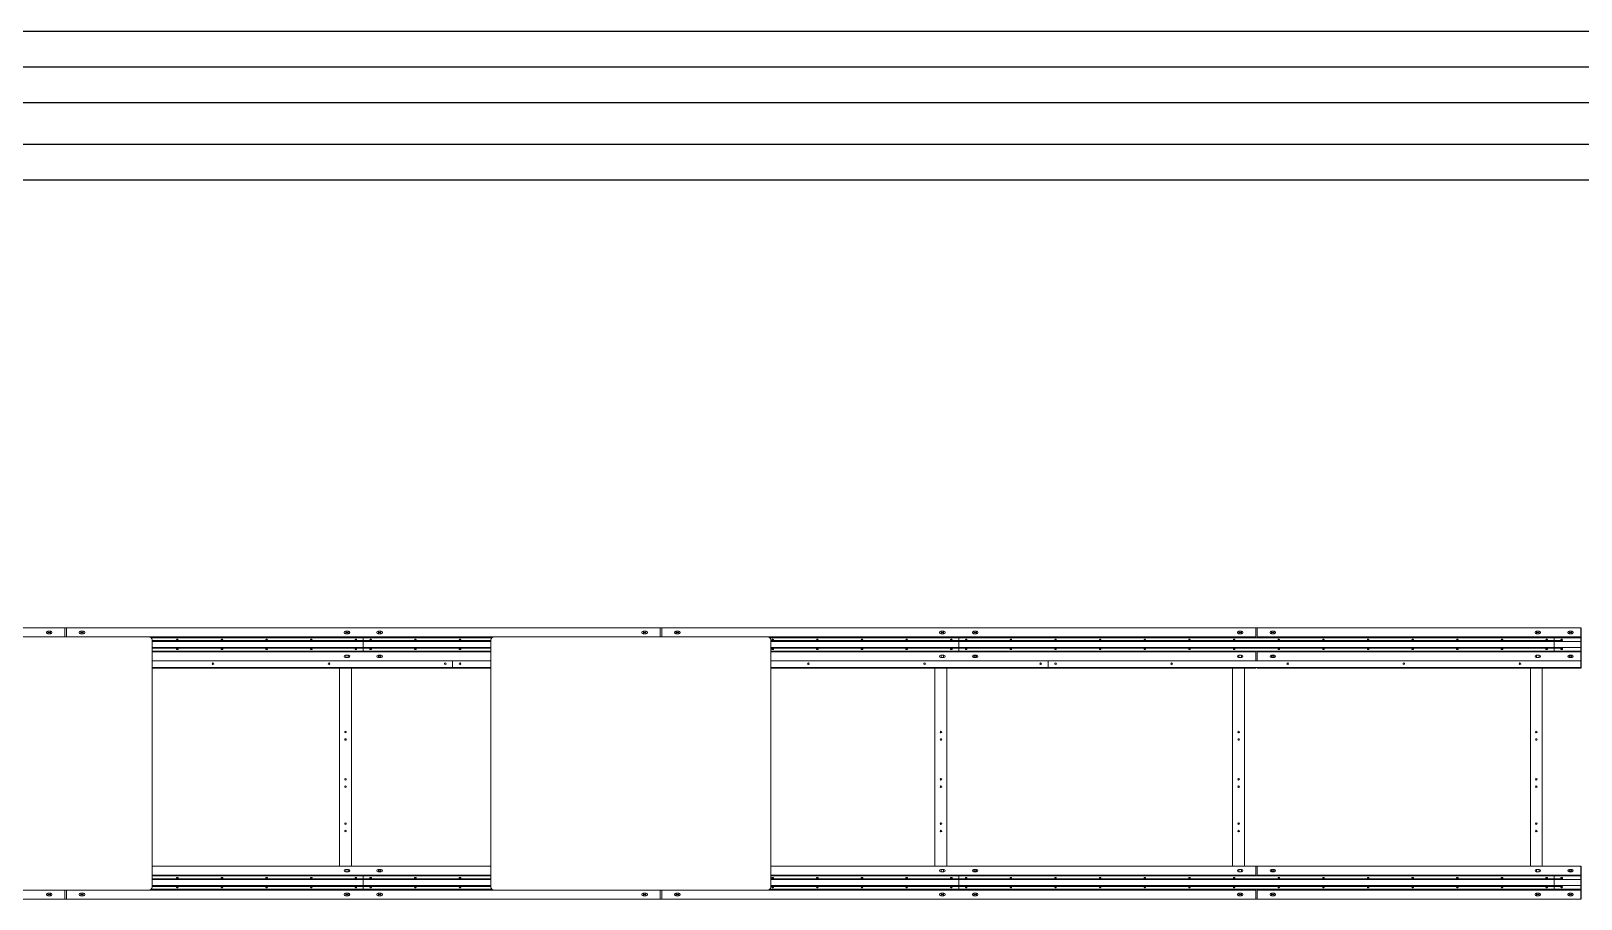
# Model space of a CAD drawing. Header units: inches. Extents: x -26985 to 86262, y -10753 to 149570.
# Drawn here: x 83 to 5289, y 136742 to 139657 of the extents above; entities that cross this region are included whole.
import ezdxf

# ---------------------------------------------------------------- set-up
doc = ezdxf.new("R2010")
doc.units = ezdxf.units.IN
doc.header["$MEASUREMENT"] = 0
doc.linetypes.add('CENTER2', pattern=[1.125, 0.75, -0.125, 0.125, -0.125])
doc.layers.add('DUCT-回风中心线', color=5, linetype='CENTER2')

msp = doc.modelspace()

# ---------------------------------------------------------------- linework, layer by layer
at = {"color": 0, "linetype": 'Continuous', "lineweight": -3}
for p, q in [((-9688.6, 139656.9), (73931.4, 139656.9)), ((-9568.6, 139416.9), (73931.4, 139416.9)), ((-9568.6, 139276.9), (73931.4, 139276.9))]:
    msp.add_line(p, q, dxfattribs=at)
at = {"color": 1, "linetype": 'Continuous', "lineweight": -3}
for p, q in [((-9568.6, 139536.9), (73931.4, 139536.9)), ((-9568.6, 139156.9), (73931.4, 139156.9))]:
    msp.add_line(p, q, dxfattribs=at)
at = {"color": 0, "linetype": 'Continuous', "lineweight": 0}
for p, q in [((-1798.1, 137652.3), (196.9, 137652.3)), ((479.8, 137622.3), (-440.2, 137622.3)), ((149.4, 137641.6), (139.4, 137641.6)), ((139.4, 137633.1), (149.4, 137633.1)), ((140.2, 137641.6), (140.2, 137633.1)), ((140.2, 137637.3), (148.7, 137637.3)), ((148.7, 137633.1), (148.7, 137641.6)), ((196.9, 137652.3), (201.9, 137652.3)), ((196.9, 137622.3), (196.9, 137652.3)), ((201.9, 137652.3), (2196.9, 137652.3)), ((201.9, 137652.3), (201.9, 137622.3)), ((259.4, 137641.6), (249.4, 137641.6)), ((249.4, 137633.1), (259.4, 137633.1)), ((250.2, 137641.6), (250.2, 137633.1)), ((250.2, 137637.3), (258.7, 137637.3)), ((258.7, 137633.1), (258.7, 137641.6)), ((479.8, 137622.3), (1637.8, 137622.3)), ((1199.4, 137619.8), (486.4, 137619.8)), ((489.8, 137612.3), (489.8, 136782.3)), ((572.9, 137610), (489.8, 137610)), ((1199.4, 137607.3), (489.8, 137607.3)), ((722.9, 137610), (576, 137610)), ((872.9, 137610), (726, 137610)), ((1022.9, 137610), (876, 137610)), ((1172.9, 137610), (1026, 137610)), ((1149.4, 137641.6), (1139.4, 137641.6)), ((1139.4, 137633.1), (1149.4, 137633.1)), ((1140.2, 137641.6), (1140.2, 137633.1)), ((1140.2, 137637.3), (1148.7, 137637.3)), ((1148.7, 137633.1), (1148.7, 137641.6)), ((1199.4, 137610), (1176, 137610)), ((1199.4, 137619.8), (1199.4, 137610)), ((1631.1, 137619.8), (1199.4, 137619.8)), ((1199.4, 137619.8), (1199.4, 137610)), ((1199.4, 137607.3), (1199.4, 137610)), ((1222.9, 137610), (1199.4, 137610)), ((1199.4, 137610), (1199.4, 137607.3)), ((1199.4, 137607.3), (1199.4, 137587.3)), ((1199.4, 137587.3), (1199.4, 137607.3)), ((1627.8, 137607.3), (1199.4, 137607.3)), ((1372.9, 137610), (1226, 137610)), ((1259.4, 137641.6), (1249.4, 137641.6)), ((1249.4, 137633.1), (1259.4, 137633.1)), ((1250.2, 137641.6), (1250.2, 137633.1)), ((1250.2, 137637.3), (1258.7, 137637.3)), ((1258.7, 137633.1), (1258.7, 137641.6)), ((1522.9, 137610), (1376, 137610)), ((1627.8, 137610), (1526, 137610)), ((1627.8, 137612.3), (1627.8, 136782.3)), ((1637.8, 137622.3), (2557.8, 137622.3)), ((2149.4, 137641.6), (2139.4, 137641.6)), ((2139.4, 137633.1), (2149.4, 137633.1)), ((2140.2, 137641.6), (2140.2, 137633.1)), ((2140.2, 137637.3), (2148.7, 137637.3)), ((2148.7, 137633.1), (2148.7, 137641.6)), ((2196.9, 137652.3), (2201.9, 137652.3)), ((2196.9, 137622.3), (2196.9, 137652.3)), ((2201.9, 137652.3), (4196.9, 137652.3)), ((2201.9, 137652.3), (2201.9, 137622.3)), ((2259.4, 137641.6), (2249.4, 137641.6)), ((2249.4, 137633.1), (2259.4, 137633.1)), ((2250.2, 137641.6), (2250.2, 137633.1)), ((2250.2, 137637.3), (2258.7, 137637.3)), ((2258.7, 137633.1), (2258.7, 137641.6)), ((2557.8, 137622.3), (4196.9, 137622.3)), ((3199.4, 137619.8), (2564.4, 137619.8)), ((2567.8, 136782.3), (2567.8, 137612.3)), ((2572.9, 137610), (2567.8, 137610)), ((3199.4, 137607.3), (2567.8, 137607.3)), ((2722.9, 137610), (2576, 137610)), ((2872.9, 137610), (2726, 137610)), ((3022.9, 137610), (2876, 137610)), ((3172.9, 137610), (3026, 137610)), ((3149.4, 137641.6), (3139.4, 137641.6)), ((3139.4, 137633.1), (3149.4, 137633.1)), ((3140.2, 137641.6), (3140.2, 137633.1)), ((3140.2, 137637.3), (3148.7, 137637.3)), ((3148.7, 137633.1), (3148.7, 137641.6)), ((3199.4, 137610), (3176, 137610)), ((5199.4, 137619.8), (3199.4, 137619.8)), ((3199.4, 137619.8), (3199.4, 137610)), ((3199.4, 137619.8), (3199.4, 137610)), ((3222.9, 137610), (3199.4, 137610)), ((3199.4, 137610), (3199.4, 137607.3)), ((3199.4, 137607.3), (3199.4, 137610)), ((3199.4, 137587.3), (3199.4, 137607.3)), ((5199.4, 137607.3), (3199.4, 137607.3)), ((3199.4, 137607.3), (3199.4, 137587.3)), ((3372.9, 137610), (3226, 137610)), ((3259.4, 137641.6), (3249.4, 137641.6)), ((3249.4, 137633.1), (3259.4, 137633.1)), ((3250.2, 137641.6), (3250.2, 137633.1)), ((3250.2, 137637.3), (3258.7, 137637.3)), ((3258.7, 137633.1), (3258.7, 137641.6)), ((3522.9, 137610), (3376, 137610)), ((3672.9, 137610), (3526, 137610)), ((3822.9, 137610), (3676, 137610)), ((3972.9, 137610), (3826, 137610)), ((4122.9, 137610), (3976, 137610)), ((4272.9, 137610), (4126, 137610)), ((4149.4, 137641.6), (4139.4, 137641.6)), ((4139.4, 137633.1), (4149.4, 137633.1)), ((4140.2, 137641.6), (4140.2, 137633.1)), ((4140.2, 137637.3), (4148.7, 137637.3)), ((4148.7, 137633.1), (4148.7, 137641.6)), ((4196.9, 137652.3), (4201.9, 137652.3)), ((4196.9, 137622.3), (4196.9, 137652.3)), ((4196.9, 137619.8), (4196.9, 137622.3)), ((4201.9, 137652.3), (5289.4, 137652.3)), ((4201.9, 137652.3), (4201.9, 137622.3)), ((4201.9, 137622.3), (5289.4, 137622.3)), ((4201.9, 137619.8), (4201.9, 137622.3)), ((4259.4, 137641.6), (4249.4, 137641.6)), ((4249.4, 137633.1), (4259.4, 137633.1)), ((4250.2, 137641.6), (4250.2, 137633.1)), ((4250.2, 137637.3), (4258.7, 137637.3)), ((4258.7, 137633.1), (4258.7, 137641.6)), ((4422.9, 137610), (4276, 137610)), ((4572.9, 137610), (4426, 137610)), ((4722.9, 137610), (4576, 137610)), ((4872.9, 137610), (4726, 137610)), ((5022.9, 137610), (4876, 137610)), ((5172.9, 137610), (5026, 137610)), ((5149.4, 137641.6), (5139.4, 137641.6)), ((5139.4, 137633.1), (5149.4, 137633.1)), ((5140.2, 137641.6), (5140.2, 137633.1)), ((5140.2, 137637.3), (5148.7, 137637.3)), ((5148.7, 137633.1), (5148.7, 137641.6)), ((5199.4, 137610), (5176, 137610)), ((5199.4, 137619.8), (5199.4, 137610)), ((5289.4, 137619.8), (5199.4, 137619.8)), ((5199.4, 137619.8), (5199.4, 137610)), ((5199.4, 137607.3), (5199.4, 137610)), ((5222.9, 137610), (5199.4, 137610)), ((5199.4, 137610), (5199.4, 137607.3)), ((5199.4, 137607.3), (5199.4, 137587.3)), ((5199.4, 137587.3), (5199.4, 137607.3)), ((5289.4, 137607.3), (5199.4, 137607.3)), ((5259.4, 137641.6), (5249.4, 137641.6)), ((5249.4, 137633.1), (5259.4, 137633.1)), ((5250.2, 137641.6), (5250.2, 137633.1)), ((5250.2, 137637.3), (5258.7, 137637.3)), ((5258.7, 137633.1), (5258.7, 137641.6)), ((1199.4, 137587.3), (489.8, 137587.3)), ((572.9, 137584.6), (489.8, 137584.6)), ((1199.4, 137574.8), (489.8, 137574.8)), ((489.8, 137572.3), (1627.8, 137572.3)), ((722.9, 137584.6), (576, 137584.6)), ((872.9, 137584.6), (726, 137584.6)), ((1022.9, 137584.6), (876, 137584.6)), ((1172.9, 137584.6), (1026, 137584.6)), ((1149.4, 137561.6), (1139.4, 137561.6)), ((1139.4, 137553.1), (1149.4, 137553.1)), ((1140.2, 137561.6), (1140.2, 137553.1)), ((1148.7, 137553.1), (1148.7, 137561.6)), ((1199.4, 137584.6), (1176, 137584.6)), ((1199.4, 137587.3), (1199.4, 137584.6)), ((1199.4, 137587.3), (1199.4, 137584.6)), ((1627.8, 137587.3), (1199.4, 137587.3)), ((1199.4, 137584.6), (1199.4, 137574.8)), ((1222.9, 137584.6), (1199.4, 137584.6)), ((1199.4, 137584.6), (1199.4, 137574.8)), ((1627.8, 137574.8), (1199.4, 137574.8)), ((1372.9, 137584.6), (1226, 137584.6)), ((1259.4, 137561.6), (1249.4, 137561.6)), ((1249.4, 137553.1), (1259.4, 137553.1)), ((1250.2, 137561.6), (1250.2, 137553.1)), ((1258.7, 137557.3), (1250.2, 137557.3)), ((1258.7, 137553.1), (1258.7, 137561.6)), ((1522.9, 137584.6), (1376, 137584.6)), ((1627.8, 137584.6), (1526, 137584.6)), ((3199.4, 137587.3), (2567.8, 137587.3)), ((2572.9, 137584.6), (2567.8, 137584.6)), ((3199.4, 137574.8), (2567.8, 137574.8)), ((2567.8, 137572.3), (4196.9, 137572.3)), ((2722.9, 137584.6), (2576, 137584.6)), ((2872.9, 137584.6), (2726, 137584.6)), ((3022.9, 137584.6), (2876, 137584.6)), ((3172.9, 137584.6), (3026, 137584.6)), ((3149.4, 137561.6), (3139.4, 137561.6)), ((3139.4, 137553.1), (3149.4, 137553.1)), ((3140.2, 137561.6), (3140.2, 137553.1)), ((3148.7, 137553.1), (3148.7, 137561.6)), ((3199.4, 137584.6), (3176, 137584.6)), ((3199.4, 137587.3), (3199.4, 137584.6)), ((5199.4, 137587.3), (3199.4, 137587.3)), ((3199.4, 137587.3), (3199.4, 137584.6)), ((3222.9, 137584.6), (3199.4, 137584.6)), ((3199.4, 137584.6), (3199.4, 137574.8)), ((3199.4, 137584.6), (3199.4, 137574.8)), ((5199.4, 137574.8), (3199.4, 137574.8)), ((3372.9, 137584.6), (3226, 137584.6)), ((3259.4, 137561.6), (3249.4, 137561.6)), ((3249.4, 137553.1), (3259.4, 137553.1)), ((3250.2, 137561.6), (3250.2, 137553.1)), ((3258.7, 137557.3), (3250.2, 137557.3)), ((3258.7, 137553.1), (3258.7, 137561.6)), ((3522.9, 137584.6), (3376, 137584.6)), ((3672.9, 137584.6), (3526, 137584.6)), ((3822.9, 137584.6), (3676, 137584.6)), ((3972.9, 137584.6), (3826, 137584.6)), ((4122.9, 137584.6), (3976, 137584.6)), ((4272.9, 137584.6), (4126, 137584.6)), ((4149.4, 137561.6), (4139.4, 137561.6)), ((4139.4, 137553.1), (4149.4, 137553.1)), ((4140.2, 137561.6), (4140.2, 137553.1)), ((4148.7, 137553.1), (4148.7, 137561.6)), ((4196.9, 137572.3), (4196.9, 137574.8)), ((4196.9, 137542.3), (4196.9, 137572.3)), ((4201.9, 137572.3), (4201.9, 137574.8)), ((4201.9, 137572.3), (4201.9, 137542.3)), ((4201.9, 137572.3), (5289.4, 137572.3)), ((4259.4, 137561.6), (4249.4, 137561.6)), ((4249.4, 137553.1), (4259.4, 137553.1)), ((4250.2, 137561.6), (4250.2, 137553.1)), ((4258.7, 137557.3), (4250.2, 137557.3)), ((4258.7, 137553.1), (4258.7, 137561.6)), ((4422.9, 137584.6), (4276, 137584.6)), ((4572.9, 137584.6), (4426, 137584.6)), ((4722.9, 137584.6), (4576, 137584.6)), ((4872.9, 137584.6), (4726, 137584.6)), ((5022.9, 137584.6), (4876, 137584.6)), ((5172.9, 137584.6), (5026, 137584.6)), ((5149.4, 137561.6), (5139.4, 137561.6)), ((5139.4, 137553.1), (5149.4, 137553.1)), ((5140.2, 137561.6), (5140.2, 137553.1)), ((5148.7, 137553.1), (5148.7, 137561.6)), ((5199.4, 137584.6), (5176, 137584.6)), ((5199.4, 137587.3), (5199.4, 137584.6)), ((5199.4, 137587.3), (5199.4, 137584.6)), ((5289.4, 137587.3), (5199.4, 137587.3)), ((5199.4, 137584.6), (5199.4, 137574.8)), ((5222.9, 137584.6), (5199.4, 137584.6)), ((5199.4, 137584.6), (5199.4, 137574.8)), ((5289.4, 137574.8), (5199.4, 137574.8)), ((5259.4, 137561.6), (5249.4, 137561.6)), ((5249.4, 137553.1), (5259.4, 137553.1)), ((5250.2, 137561.6), (5250.2, 137553.1)), ((5258.7, 137557.3), (5250.2, 137557.3)), ((5258.7, 137553.1), (5258.7, 137561.6)), ((489.8, 137542.3), (1499.4, 137542.3)), ((1499.4, 137519.8), (489.8, 137519.8)), ((489.8, 137517.3), (1627.8, 137517.3)), ((1119.4, 137517.3), (1119.4, 136852.3)), ((1159.4, 137517.3), (1159.4, 136852.3)), ((1499.4, 137542.3), (1627.8, 137542.3)), ((1499.4, 137542.3), (1499.4, 137519.8)), ((1499.4, 137542.3), (1499.4, 137519.8)), ((1627.8, 137519.8), (1499.4, 137519.8)), ((2567.8, 137542.3), (3499.4, 137542.3)), ((3499.4, 137519.8), (2567.8, 137519.8)), ((2567.8, 137517.3), (4196.9, 137517.3)), ((3119.4, 137517.3), (3119.4, 136852.3)), ((3159.4, 137517.3), (3159.4, 136852.3)), ((3499.4, 137542.3), (5289.4, 137542.3)), ((3499.4, 137542.3), (3499.4, 137519.8)), ((3499.4, 137542.3), (3499.4, 137519.8)), ((5289.4, 137519.8), (3499.4, 137519.8)), ((4119.4, 137517.3), (4119.4, 136852.3)), ((4159.4, 137517.3), (4159.4, 136852.3)), ((4196.9, 137517.3), (4196.9, 137519.8)), ((4201.9, 137519.8), (4201.9, 137517.3)), ((4201.9, 137517.3), (5289.4, 137517.3)), ((5119.4, 137517.3), (5119.4, 136852.3)), ((5159.4, 137517.3), (5159.4, 136852.3)), ((1627.8, 136852.3), (489.8, 136852.3)), ((1627.8, 136852.3), (489.8, 136852.3)), ((1627.8, 136822.3), (489.8, 136822.3)), ((1627.8, 136822.3), (489.8, 136822.3)), ((1139.4, 136841.6), (1149.4, 136841.6)), ((1139.4, 136841.6), (1149.4, 136841.6)), ((1149.4, 136833.1), (1139.4, 136833.1)), ((1149.4, 136833.1), (1139.4, 136833.1)), ((1140.2, 136833.1), (1140.2, 136841.6)), ((1148.7, 136841.6), (1148.7, 136833.1)), ((1249.4, 136841.6), (1259.4, 136841.6)), ((1249.4, 136841.6), (1259.4, 136841.6)), ((1259.4, 136833.1), (1249.4, 136833.1)), ((1259.4, 136833.1), (1249.4, 136833.1)), ((1250.2, 136833.1), (1250.2, 136841.6)), ((1258.7, 136837.3), (1250.2, 136837.3)), ((1258.7, 136841.6), (1258.7, 136833.1)), ((4196.9, 136852.3), (2567.8, 136852.3)), ((4196.9, 136852.3), (2567.8, 136852.3)), ((4196.9, 136822.3), (2567.8, 136822.3)), ((4196.9, 136822.3), (2567.8, 136822.3)), ((3139.4, 136841.6), (3149.4, 136841.6)), ((3139.4, 136841.6), (3149.4, 136841.6)), ((3149.4, 136833.1), (3139.4, 136833.1)), ((3149.4, 136833.1), (3139.4, 136833.1)), ((3140.2, 136833.1), (3140.2, 136841.6)), ((3148.7, 136841.6), (3148.7, 136833.1)), ((3249.4, 136841.6), (3259.4, 136841.6)), ((3249.4, 136841.6), (3259.4, 136841.6)), ((3259.4, 136833.1), (3249.4, 136833.1)), ((3259.4, 136833.1), (3249.4, 136833.1)), ((3250.2, 136833.1), (3250.2, 136841.6)), ((3258.7, 136837.3), (3250.2, 136837.3)), ((3258.7, 136841.6), (3258.7, 136833.1)), ((4139.4, 136841.6), (4149.4, 136841.6)), ((4139.4, 136841.6), (4149.4, 136841.6)), ((4149.4, 136833.1), (4139.4, 136833.1)), ((4149.4, 136833.1), (4139.4, 136833.1)), ((4140.2, 136833.1), (4140.2, 136841.6)), ((4148.7, 136841.6), (4148.7, 136833.1)), ((4196.9, 136852.3), (4196.9, 136822.3)), ((4196.9, 136852.3), (4196.9, 136822.3)), ((4201.9, 136852.3), (4196.9, 136852.3)), ((4196.9, 136819.8), (4196.9, 136822.3)), ((4196.9, 136819.8), (4196.9, 136822.3)), ((4201.9, 136822.3), (4201.9, 136852.3)), ((5289.4, 136852.3), (4201.9, 136852.3)), ((4201.9, 136822.3), (4201.9, 136852.3)), ((5289.4, 136852.3), (4201.9, 136852.3)), ((4201.9, 136819.8), (4201.9, 136822.3)), ((5289.4, 136822.3), (4201.9, 136822.3)), ((4201.9, 136819.8), (4201.9, 136822.3)), ((5289.4, 136822.3), (4201.9, 136822.3)), ((4249.4, 136841.6), (4259.4, 136841.6)), ((4249.4, 136841.6), (4259.4, 136841.6)), ((4259.4, 136833.1), (4249.4, 136833.1)), ((4259.4, 136833.1), (4249.4, 136833.1)), ((4250.2, 136833.1), (4250.2, 136841.6)), ((4258.7, 136837.3), (4250.2, 136837.3)), ((4258.7, 136841.6), (4258.7, 136833.1)), ((5139.4, 136841.6), (5149.4, 136841.6)), ((5139.4, 136841.6), (5149.4, 136841.6)), ((5149.4, 136833.1), (5139.4, 136833.1)), ((5149.4, 136833.1), (5139.4, 136833.1)), ((5140.2, 136833.1), (5140.2, 136841.6)), ((5148.7, 136841.6), (5148.7, 136833.1)), ((5249.4, 136841.6), (5259.4, 136841.6)), ((5249.4, 136841.6), (5259.4, 136841.6)), ((5259.4, 136833.1), (5249.4, 136833.1)), ((5259.4, 136833.1), (5249.4, 136833.1)), ((5250.2, 136833.1), (5250.2, 136841.6)), ((5258.7, 136837.3), (5250.2, 136837.3)), ((5258.7, 136841.6), (5258.7, 136833.1)), ((479.8, 136772.3), (-440.2, 136772.3)), ((196.9, 136772.3), (196.9, 136742.3)), ((196.9, 136772.3), (196.9, 136742.3)), ((201.9, 136742.3), (201.9, 136772.3)), ((201.9, 136742.3), (201.9, 136772.3)), ((1637.7, 136772.3), (479.9, 136772.3)), ((1637.7, 136772.3), (479.9, 136772.3)), ((1199.4, 136774.8), (486.4, 136774.8)), ((1199.4, 136819.8), (489.8, 136819.8)), ((572.9, 136810), (489.8, 136810)), ((1199.4, 136807.3), (489.8, 136807.3)), ((1199.4, 136787.3), (489.8, 136787.3)), ((572.9, 136784.6), (489.8, 136784.6)), ((722.9, 136810), (576, 136810)), ((722.9, 136784.6), (576, 136784.6)), ((872.9, 136810), (726, 136810)), ((872.9, 136784.6), (726, 136784.6)), ((1022.9, 136810), (876, 136810)), ((1022.9, 136784.6), (876, 136784.6)), ((1172.9, 136810), (1026, 136810)), ((1172.9, 136784.6), (1026, 136784.6)), ((1199.4, 136810), (1176, 136810)), ((1199.4, 136784.6), (1176, 136784.6)), ((1199.4, 136819.8), (1199.4, 136810)), ((1627.8, 136819.8), (1199.4, 136819.8)), ((1199.4, 136819.8), (1199.4, 136810)), ((1199.4, 136807.3), (1199.4, 136810)), ((1222.9, 136810), (1199.4, 136810)), ((1199.4, 136810), (1199.4, 136807.3)), ((1199.4, 136807.3), (1199.4, 136787.3)), ((1199.4, 136787.3), (1199.4, 136807.3)), ((1627.8, 136807.3), (1199.4, 136807.3)), ((1199.4, 136787.3), (1199.4, 136784.6)), ((1199.4, 136787.3), (1199.4, 136784.6)), ((1627.8, 136787.3), (1199.4, 136787.3)), ((1199.4, 136784.6), (1199.4, 136774.8)), ((1222.9, 136784.6), (1199.4, 136784.6)), ((1199.4, 136784.6), (1199.4, 136774.8)), ((1631.1, 136774.8), (1199.4, 136774.8)), ((1372.9, 136810), (1226, 136810)), ((1372.9, 136784.6), (1226, 136784.6)), ((1522.9, 136810), (1376, 136810)), ((1522.9, 136784.6), (1376, 136784.6)), ((1627.8, 136810), (1526, 136810)), ((1627.8, 136784.6), (1526, 136784.6)), ((1637.8, 136772.3), (2557.8, 136772.3)), ((2196.9, 136772.3), (2196.9, 136742.3)), ((2196.9, 136772.3), (2196.9, 136742.3)), ((2201.9, 136742.3), (2201.9, 136772.3)), ((2201.9, 136742.3), (2201.9, 136772.3)), ((4196.9, 136772.3), (2557.8, 136772.3)), ((4196.9, 136772.3), (2557.8, 136772.3)), ((3199.4, 136774.8), (2564.4, 136774.8)), ((3199.4, 136819.8), (2567.8, 136819.8)), ((2572.9, 136810), (2567.8, 136810)), ((3199.4, 136807.3), (2567.8, 136807.3)), ((3199.4, 136787.3), (2567.8, 136787.3)), ((2572.9, 136784.6), (2567.8, 136784.6)), ((2722.9, 136810), (2576, 136810)), ((2722.9, 136784.6), (2576, 136784.6)), ((2872.9, 136810), (2726, 136810)), ((2872.9, 136784.6), (2726, 136784.6)), ((3022.9, 136810), (2876, 136810)), ((3022.9, 136784.6), (2876, 136784.6)), ((3172.9, 136810), (3026, 136810)), ((3172.9, 136784.6), (3026, 136784.6)), ((3199.4, 136810), (3176, 136810)), ((3199.4, 136784.6), (3176, 136784.6)), ((5199.4, 136819.8), (3199.4, 136819.8)), ((3199.4, 136819.8), (3199.4, 136810)), ((3199.4, 136819.8), (3199.4, 136810)), ((3222.9, 136810), (3199.4, 136810)), ((3199.4, 136810), (3199.4, 136807.3)), ((3199.4, 136807.3), (3199.4, 136810)), ((3199.4, 136787.3), (3199.4, 136807.3)), ((5199.4, 136807.3), (3199.4, 136807.3)), ((3199.4, 136807.3), (3199.4, 136787.3)), ((3199.4, 136787.3), (3199.4, 136784.6)), ((5199.4, 136787.3), (3199.4, 136787.3)), ((3199.4, 136787.3), (3199.4, 136784.6)), ((3222.9, 136784.6), (3199.4, 136784.6)), ((3199.4, 136784.6), (3199.4, 136774.8)), ((3199.4, 136784.6), (3199.4, 136774.8)), ((5199.4, 136774.8), (3199.4, 136774.8)), ((3372.9, 136810), (3226, 136810)), ((3372.9, 136784.6), (3226, 136784.6)), ((3522.9, 136810), (3376, 136810)), ((3522.9, 136784.6), (3376, 136784.6)), ((3672.9, 136810), (3526, 136810)), ((3672.9, 136784.6), (3526, 136784.6)), ((3822.9, 136810), (3676, 136810)), ((3822.9, 136784.6), (3676, 136784.6)), ((3972.9, 136810), (3826, 136810)), ((3972.9, 136784.6), (3826, 136784.6)), ((4122.9, 136810), (3976, 136810)), ((4122.9, 136784.6), (3976, 136784.6)), ((4272.9, 136810), (4126, 136810)), ((4272.9, 136784.6), (4126, 136784.6)), ((4196.9, 136772.3), (4196.9, 136774.8)), ((4196.9, 136772.3), (4196.9, 136774.8)), ((4196.9, 136772.3), (4196.9, 136742.3)), ((4196.9, 136772.3), (4196.9, 136742.3)), ((4201.9, 136772.3), (4201.9, 136774.8)), ((4201.9, 136772.3), (4201.9, 136774.8)), ((4201.9, 136742.3), (4201.9, 136772.3)), ((5289.4, 136772.3), (4201.9, 136772.3)), ((4201.9, 136742.3), (4201.9, 136772.3)), ((5289.4, 136772.3), (4201.9, 136772.3)), ((4422.9, 136810), (4276, 136810)), ((4422.9, 136784.6), (4276, 136784.6)), ((4572.9, 136810), (4426, 136810)), ((4572.9, 136784.6), (4426, 136784.6)), ((4722.9, 136810), (4576, 136810)), ((4722.9, 136784.6), (4576, 136784.6)), ((4872.9, 136810), (4726, 136810)), ((4872.9, 136784.6), (4726, 136784.6)), ((5022.9, 136810), (4876, 136810)), ((5022.9, 136784.6), (4876, 136784.6)), ((5172.9, 136810), (5026, 136810)), ((5172.9, 136784.6), (5026, 136784.6)), ((5199.4, 136810), (5176, 136810)), ((5199.4, 136784.6), (5176, 136784.6)), ((5199.4, 136819.8), (5199.4, 136810)), ((5289.4, 136819.8), (5199.4, 136819.8)), ((5199.4, 136819.8), (5199.4, 136810)), ((5199.4, 136807.3), (5199.4, 136810)), ((5222.9, 136810), (5199.4, 136810)), ((5199.4, 136810), (5199.4, 136807.3)), ((5199.4, 136807.3), (5199.4, 136787.3)), ((5199.4, 136787.3), (5199.4, 136807.3)), ((5289.4, 136807.3), (5199.4, 136807.3)), ((5199.4, 136787.3), (5199.4, 136784.6)), ((5199.4, 136787.3), (5199.4, 136784.6)), ((5289.4, 136787.3), (5199.4, 136787.3)), ((5199.4, 136784.6), (5199.4, 136774.8)), ((5222.9, 136784.6), (5199.4, 136784.6)), ((5199.4, 136784.6), (5199.4, 136774.8)), ((5289.4, 136774.8), (5199.4, 136774.8)), ((196.9, 136742.3), (-1798.1, 136742.3)), ((196.9, 136742.3), (-1798.1, 136742.3)), ((109.4, 136742.3), (289.4, 136742.3)), ((109.4, 136742.3), (109.4, 136742.3)), ((139.4, 136761.6), (149.4, 136761.6)), ((139.4, 136761.6), (149.4, 136761.6)), ((149.4, 136753.1), (139.4, 136753.1)), ((149.4, 136753.1), (139.4, 136753.1)), ((140.2, 136753.1), (140.2, 136761.6)), ((140.2, 136757.3), (148.7, 136757.3)), ((148.7, 136761.6), (148.7, 136753.1)), ((2196.9, 136742.3), (201.9, 136742.3)), ((2196.9, 136742.3), (201.9, 136742.3)), ((249.4, 136761.6), (259.4, 136761.6)), ((249.4, 136761.6), (259.4, 136761.6)), ((259.4, 136753.1), (249.4, 136753.1)), ((259.4, 136753.1), (249.4, 136753.1)), ((250.2, 136753.1), (250.2, 136761.6)), ((250.2, 136757.3), (258.7, 136757.3)), ((258.7, 136761.6), (258.7, 136753.1)), ((289.4, 136742.3), (289.4, 136742.3)), ((1109.4, 136742.3), (1289.4, 136742.3)), ((1109.4, 136742.3), (1109.4, 136742.3)), ((1139.4, 136761.6), (1149.4, 136761.6)), ((1139.4, 136761.6), (1149.4, 136761.6)), ((1149.4, 136753.1), (1139.4, 136753.1)), ((1149.4, 136753.1), (1139.4, 136753.1)), ((1140.2, 136753.1), (1140.2, 136761.6)), ((1140.2, 136757.3), (1148.7, 136757.3)), ((1148.7, 136761.6), (1148.7, 136753.1)), ((1249.4, 136761.6), (1259.4, 136761.6)), ((1249.4, 136761.6), (1259.4, 136761.6)), ((1259.4, 136753.1), (1249.4, 136753.1)), ((1259.4, 136753.1), (1249.4, 136753.1)), ((1250.2, 136753.1), (1250.2, 136761.6)), ((1250.2, 136757.3), (1258.7, 136757.3)), ((1258.7, 136761.6), (1258.7, 136753.1)), ((1289.4, 136742.3), (1289.4, 136742.3)), ((2109.4, 136742.3), (2289.4, 136742.3)), ((2109.4, 136742.3), (2109.4, 136742.3)), ((2139.4, 136761.6), (2149.4, 136761.6)), ((2139.4, 136761.6), (2149.4, 136761.6)), ((2149.4, 136753.1), (2139.4, 136753.1)), ((2149.4, 136753.1), (2139.4, 136753.1)), ((2140.2, 136753.1), (2140.2, 136761.6)), ((2140.2, 136757.3), (2148.7, 136757.3)), ((2148.7, 136761.6), (2148.7, 136753.1)), ((4196.9, 136742.3), (2201.9, 136742.3)), ((4196.9, 136742.3), (2201.9, 136742.3)), ((2249.4, 136761.6), (2259.4, 136761.6)), ((2249.4, 136761.6), (2259.4, 136761.6)), ((2259.4, 136753.1), (2249.4, 136753.1)), ((2259.4, 136753.1), (2249.4, 136753.1)), ((2250.2, 136753.1), (2250.2, 136761.6)), ((2250.2, 136757.3), (2258.7, 136757.3)), ((2258.7, 136761.6), (2258.7, 136753.1)), ((2289.4, 136742.3), (2289.4, 136742.3)), ((3109.4, 136742.3), (3289.4, 136742.3)), ((3109.4, 136742.3), (3109.4, 136742.3)), ((3139.4, 136761.6), (3149.4, 136761.6)), ((3139.4, 136761.6), (3149.4, 136761.6)), ((3149.4, 136753.1), (3139.4, 136753.1)), ((3149.4, 136753.1), (3139.4, 136753.1)), ((3140.2, 136753.1), (3140.2, 136761.6)), ((3140.2, 136757.3), (3148.7, 136757.3)), ((3148.7, 136761.6), (3148.7, 136753.1)), ((3249.4, 136761.6), (3259.4, 136761.6)), ((3249.4, 136761.6), (3259.4, 136761.6)), ((3259.4, 136753.1), (3249.4, 136753.1)), ((3259.4, 136753.1), (3249.4, 136753.1)), ((3250.2, 136753.1), (3250.2, 136761.6)), ((3250.2, 136757.3), (3258.7, 136757.3)), ((3258.7, 136761.6), (3258.7, 136753.1)), ((3289.4, 136742.3), (3289.4, 136742.3)), ((4109.4, 136742.3), (4289.4, 136742.3)), ((4109.4, 136742.3), (4109.4, 136742.3)), ((4139.4, 136761.6), (4149.4, 136761.6)), ((4139.4, 136761.6), (4149.4, 136761.6)), ((4149.4, 136753.1), (4139.4, 136753.1)), ((4149.4, 136753.1), (4139.4, 136753.1)), ((4140.2, 136753.1), (4140.2, 136761.6)), ((4140.2, 136757.3), (4148.7, 136757.3)), ((4148.7, 136761.6), (4148.7, 136753.1)), ((5289.4, 136742.3), (4201.9, 136742.3)), ((5289.4, 136742.3), (4201.9, 136742.3)), ((4249.4, 136761.6), (4259.4, 136761.6)), ((4249.4, 136761.6), (4259.4, 136761.6)), ((4259.4, 136753.1), (4249.4, 136753.1)), ((4259.4, 136753.1), (4249.4, 136753.1)), ((4250.2, 136753.1), (4250.2, 136761.6)), ((4250.2, 136757.3), (4258.7, 136757.3)), ((4258.7, 136761.6), (4258.7, 136753.1)), ((4289.4, 136742.3), (4289.4, 136742.3)), ((5109.4, 136742.3), (5289.4, 136742.3)), ((5109.4, 136742.3), (5109.4, 136742.3)), ((5139.4, 136761.6), (5149.4, 136761.6)), ((5139.4, 136761.6), (5149.4, 136761.6)), ((5149.4, 136753.1), (5139.4, 136753.1)), ((5149.4, 136753.1), (5139.4, 136753.1)), ((5140.2, 136753.1), (5140.2, 136761.6)), ((5140.2, 136757.3), (5148.7, 136757.3)), ((5148.7, 136761.6), (5148.7, 136753.1)), ((5249.4, 136761.6), (5259.4, 136761.6)), ((5249.4, 136761.6), (5259.4, 136761.6)), ((5259.4, 136753.1), (5249.4, 136753.1)), ((5259.4, 136753.1), (5249.4, 136753.1)), ((5250.2, 136753.1), (5250.2, 136761.6)), ((5250.2, 136757.3), (5258.7, 136757.3)), ((5258.7, 136761.6), (5258.7, 136753.1)), ((5289.4, 136742.3), (5289.4, 136742.3))]:
    msp.add_line(p, q, dxfattribs=at)
for centre, radius in [((574.4, 137612.3), 2.2), ((724.4, 137612.3), 2.2), ((874.4, 137612.3), 2.2), ((1024.4, 137612.3), 2.2), ((1174.4, 137612.3), 2.2), ((1224.4, 137612.3), 2.2), ((1374.4, 137612.3), 2.2), ((1524.4, 137612.3), 2.2), ((2574.4, 137612.3), 2.2), ((2724.4, 137612.3), 2.2), ((2874.4, 137612.3), 2.2), ((3024.4, 137612.3), 2.2), ((3174.4, 137612.3), 2.2), ((3224.4, 137612.3), 2.2), ((3374.4, 137612.3), 2.2), ((3524.4, 137612.3), 2.2), ((3674.4, 137612.3), 2.2), ((3824.4, 137612.3), 2.2), ((3974.4, 137612.3), 2.2), ((4124.4, 137612.3), 2.2), ((4274.4, 137612.3), 2.2), ((4424.4, 137612.3), 2.2), ((4574.4, 137612.3), 2.2), ((4724.4, 137612.3), 2.2), ((4874.4, 137612.3), 2.2), ((5024.4, 137612.3), 2.2), ((5174.4, 137612.3), 2.2), ((5224.4, 137612.3), 2.2), ((574.4, 137582.3), 2.2), ((724.4, 137582.3), 2.2), ((874.4, 137582.3), 2.2), ((1024.4, 137582.3), 2.2), ((1174.4, 137582.3), 2.2), ((1224.4, 137582.3), 2.2), ((1374.4, 137582.3), 2.2), ((1524.4, 137582.3), 2.2), ((2574.4, 137582.3), 2.2), ((2724.4, 137582.3), 2.2), ((2874.4, 137582.3), 2.2), ((3024.4, 137582.3), 2.2), ((3174.4, 137582.3), 2.2), ((3224.4, 137582.3), 2.2), ((3374.4, 137582.3), 2.2), ((3524.4, 137582.3), 2.2), ((3674.4, 137582.3), 2.2), ((3824.4, 137582.3), 2.2), ((3974.4, 137582.3), 2.2), ((4124.4, 137582.3), 2.2), ((4274.4, 137582.3), 2.2), ((4424.4, 137582.3), 2.2), ((4574.4, 137582.3), 2.2), ((4724.4, 137582.3), 2.2), ((4874.4, 137582.3), 2.2), ((5024.4, 137582.3), 2.2), ((5174.4, 137582.3), 2.2), ((5224.4, 137582.3), 2.2), ((1139.4, 137144.3), 2.6), ((3139.4, 137144.3), 2.6), ((4139.4, 137144.3), 2.6), ((5139.4, 137144.3), 2.6), ((1139.4, 137119.3), 2.6), ((3139.4, 137119.3), 2.6), ((4139.4, 137119.3), 2.6), ((5139.4, 137119.3), 2.6)]:
    msp.add_circle(centre, radius, dxfattribs=at)
at = {"color": 0, "linetype": 'Continuous', "lineweight": 0, "extrusion": (1.48872e-34, 8.10423e-19, -1)}
for centre, radius in [((-694.4, 137532.3), 2.75), ((-1084.4, 137532.3), 2.75), ((-1474.4, 137532.3), 2.75), ((-1524.4, 137532.3), 2.75), ((-2694.4, 137532.3), 2.75), ((-3084.4, 137532.3), 2.75), ((-3474.4, 137532.3), 2.75), ((-3524.4, 137532.3), 2.75), ((-3914.4, 137532.3), 2.75), ((-4304.4, 137532.3), 2.75), ((-4694.4, 137532.3), 2.75), ((-5084.4, 137532.3), 2.75), ((-574.4, 136812.3), 2.2), ((-574.4, 136812.3), 2.2), ((-574.4, 136782.3), 2.2), ((-574.4, 136782.3), 2.2), ((-724.4, 136812.3), 2.2), ((-724.4, 136812.3), 2.2), ((-724.4, 136782.3), 2.2), ((-724.4, 136782.3), 2.2), ((-874.4, 136812.3), 2.2), ((-874.4, 136812.3), 2.2), ((-874.4, 136782.3), 2.2), ((-874.4, 136782.3), 2.2), ((-1024.4, 136812.3), 2.2), ((-1024.4, 136812.3), 2.2), ((-1024.4, 136782.3), 2.2), ((-1024.4, 136782.3), 2.2), ((-1174.4, 136812.3), 2.2), ((-1174.4, 136812.3), 2.2), ((-1174.4, 136782.3), 2.2), ((-1174.4, 136782.3), 2.2), ((-1224.4, 136812.3), 2.2), ((-1224.4, 136812.3), 2.2), ((-1224.4, 136782.3), 2.2), ((-1224.4, 136782.3), 2.2), ((-1374.4, 136812.3), 2.2), ((-1374.4, 136812.3), 2.2), ((-1374.4, 136782.3), 2.2), ((-1374.4, 136782.3), 2.2), ((-1524.4, 136812.3), 2.2), ((-1524.4, 136812.3), 2.2), ((-1524.4, 136782.3), 2.2), ((-1524.4, 136782.3), 2.2), ((-2574.4, 136812.3), 2.2), ((-2574.4, 136812.3), 2.2), ((-2574.4, 136782.3), 2.2), ((-2574.4, 136782.3), 2.2), ((-2724.4, 136812.3), 2.2), ((-2724.4, 136812.3), 2.2), ((-2724.4, 136782.3), 2.2), ((-2724.4, 136782.3), 2.2), ((-2874.4, 136812.3), 2.2), ((-2874.4, 136812.3), 2.2), ((-2874.4, 136782.3), 2.2), ((-2874.4, 136782.3), 2.2), ((-3024.4, 136812.3), 2.2), ((-3024.4, 136812.3), 2.2), ((-3024.4, 136782.3), 2.2), ((-3024.4, 136782.3), 2.2), ((-3174.4, 136812.3), 2.2), ((-3174.4, 136812.3), 2.2), ((-3174.4, 136782.3), 2.2), ((-3174.4, 136782.3), 2.2), ((-3224.4, 136812.3), 2.2), ((-3224.4, 136812.3), 2.2), ((-3224.4, 136782.3), 2.2), ((-3224.4, 136782.3), 2.2), ((-3374.4, 136812.3), 2.2), ((-3374.4, 136812.3), 2.2), ((-3374.4, 136782.3), 2.2), ((-3374.4, 136782.3), 2.2), ((-3524.4, 136812.3), 2.2), ((-3524.4, 136812.3), 2.2), ((-3524.4, 136782.3), 2.2), ((-3524.4, 136782.3), 2.2), ((-3674.4, 136812.3), 2.2), ((-3674.4, 136812.3), 2.2), ((-3674.4, 136782.3), 2.2), ((-3674.4, 136782.3), 2.2), ((-3824.4, 136812.3), 2.2), ((-3824.4, 136812.3), 2.2), ((-3824.4, 136782.3), 2.2), ((-3824.4, 136782.3), 2.2), ((-3974.4, 136812.3), 2.2), ((-3974.4, 136812.3), 2.2), ((-3974.4, 136782.3), 2.2), ((-3974.4, 136782.3), 2.2), ((-4124.4, 136812.3), 2.2), ((-4124.4, 136812.3), 2.2), ((-4124.4, 136782.3), 2.2), ((-4124.4, 136782.3), 2.2), ((-4274.4, 136812.3), 2.2), ((-4274.4, 136812.3), 2.2), ((-4274.4, 136782.3), 2.2), ((-4274.4, 136782.3), 2.2), ((-4424.4, 136812.3), 2.2), ((-4424.4, 136812.3), 2.2), ((-4424.4, 136782.3), 2.2), ((-4424.4, 136782.3), 2.2), ((-4574.4, 136812.3), 2.2), ((-4574.4, 136812.3), 2.2), ((-4574.4, 136782.3), 2.2), ((-4574.4, 136782.3), 2.2), ((-4724.4, 136812.3), 2.2), ((-4724.4, 136812.3), 2.2), ((-4724.4, 136782.3), 2.2), ((-4724.4, 136782.3), 2.2), ((-4874.4, 136812.3), 2.2), ((-4874.4, 136812.3), 2.2), ((-4874.4, 136782.3), 2.2), ((-4874.4, 136782.3), 2.2), ((-5024.4, 136812.3), 2.2), ((-5024.4, 136812.3), 2.2), ((-5024.4, 136782.3), 2.2), ((-5024.4, 136782.3), 2.2), ((-5174.4, 136812.3), 2.2), ((-5174.4, 136812.3), 2.2), ((-5174.4, 136782.3), 2.2), ((-5174.4, 136782.3), 2.2), ((-5224.4, 136812.3), 2.2), ((-5224.4, 136812.3), 2.2), ((-5224.4, 136782.3), 2.2), ((-5224.4, 136782.3), 2.2)]:
    msp.add_circle(centre, radius, dxfattribs=at)
at = {"color": 0, "linetype": 'Continuous', "lineweight": 0, "extrusion": (-1.10718e-32, 8.10423e-19, -1)}
for centre in [(-1139.4, 137302.8), (-3139.4, 137302.8), (-4139.4, 137302.8), (-5139.4, 137302.8), (-1139.4, 137277.8), (-3139.4, 137277.8), (-4139.4, 137277.8), (-5139.4, 137277.8)]:
    msp.add_circle(centre, 2.6, dxfattribs=at)
at = {"color": 0, "linetype": 'Continuous', "lineweight": 0, "extrusion": (5.15821e-33, 8.10423e-19, -1)}
for centre in [(-1139.4, 136995.3), (-3139.4, 136995.3), (-4139.4, 136995.3), (-5139.4, 136995.3), (-1139.4, 136970.3), (-3139.4, 136970.3), (-4139.4, 136970.3), (-5139.4, 136970.3)]:
    msp.add_circle(centre, 2.6, dxfattribs=at)
at = {"color": 0, "linetype": 'Continuous', "lineweight": 0}
for centre, radius, start, end in [((139.4, 137637.3), 4.25, 90, 270), ((149.4, 137637.3), 4.25, 270, 90), ((249.4, 137637.3), 4.25, 90, 270), ((259.4, 137637.3), 4.25, 270, 90), ((1139.4, 137637.3), 4.25, 90, 270), ((1149.4, 137637.3), 4.25, 270, 90), ((1249.4, 137637.3), 4.25, 90, 270), ((1259.4, 137637.3), 4.25, 270, 90), ((1637.8, 137612.3), 10, 90, 180), ((2139.4, 137637.3), 4.25, 90, 270), ((2149.4, 137637.3), 4.25, 270, 90), ((2249.4, 137637.3), 4.25, 90, 270), ((2259.4, 137637.3), 4.25, 270, 90), ((2557.8, 137612.3), 10, 0, 90), ((3139.4, 137637.3), 4.25, 90, 270), ((3149.4, 137637.3), 4.25, 270, 90), ((3249.4, 137637.3), 4.25, 90, 270), ((3259.4, 137637.3), 4.25, 270, 90), ((4139.4, 137637.3), 4.25, 90, 270), ((4149.4, 137637.3), 4.25, 270, 90), ((4249.4, 137637.3), 4.25, 90, 270), ((4259.4, 137637.3), 4.25, 270, 90), ((5139.4, 137637.3), 4.25, 90, 270), ((5149.4, 137637.3), 4.25, 270, 90), ((5249.4, 137637.3), 4.25, 90, 270), ((5259.4, 137637.3), 4.25, 270, 90), ((1139.4, 137557.3), 4.25, 90, 270), ((1149.4, 137557.3), 4.25, 270, 90), ((1249.4, 137557.3), 4.25, 90, 270), ((1259.4, 137557.3), 4.25, 270, 90), ((3139.4, 137557.3), 4.25, 90, 270), ((3149.4, 137557.3), 4.25, 270, 90), ((3249.4, 137557.3), 4.25, 90, 270), ((3259.4, 137557.3), 4.25, 270, 90), ((4139.4, 137557.3), 4.25, 90, 270), ((4149.4, 137557.3), 4.25, 270, 90), ((4249.4, 137557.3), 4.25, 90, 270), ((4259.4, 137557.3), 4.25, 270, 90), ((5139.4, 137557.3), 4.25, 90, 270), ((5149.4, 137557.3), 4.25, 270, 90), ((5249.4, 137557.3), 4.25, 90, 270), ((5259.4, 137557.3), 4.25, 270, 90), ((1637.8, 136782.3), 10, 180, 270), ((2557.8, 136782.3), 10, 270, 0)]:
    msp.add_arc(centre, radius, start, end, dxfattribs=at)
at = {"color": 0, "linetype": 'Continuous', "lineweight": 0, "extrusion": (1.48872e-34, 8.10423e-19, -1)}
for centre, radius, start, end in [((-479.8, 137612.3), 10, 90, 180), ((-1139.4, 136837.3), 4.25, 270, 90), ((-1139.4, 136837.3), 4.25, 270, 90), ((-1149.4, 136837.3), 4.25, 90, 270), ((-1149.4, 136837.3), 4.25, 90, 270), ((-1249.4, 136837.3), 4.25, 270, 90), ((-1249.4, 136837.3), 4.25, 270, 90), ((-1259.4, 136837.3), 4.25, 90, 270), ((-1259.4, 136837.3), 4.25, 90, 270), ((-3139.4, 136837.3), 4.25, 270, 90), ((-3139.4, 136837.3), 4.25, 270, 90), ((-3149.4, 136837.3), 4.25, 90, 270), ((-3149.4, 136837.3), 4.25, 90, 270), ((-3249.4, 136837.3), 4.25, 270, 90), ((-3249.4, 136837.3), 4.25, 270, 90), ((-3259.4, 136837.3), 4.25, 90, 270), ((-3259.4, 136837.3), 4.25, 90, 270), ((-4139.4, 136837.3), 4.25, 270, 90), ((-4139.4, 136837.3), 4.25, 270, 90), ((-4149.4, 136837.3), 4.25, 90, 270), ((-4149.4, 136837.3), 4.25, 90, 270), ((-4249.4, 136837.3), 4.25, 270, 90), ((-4249.4, 136837.3), 4.25, 270, 90), ((-4259.4, 136837.3), 4.25, 90, 270), ((-4259.4, 136837.3), 4.25, 90, 270), ((-5139.4, 136837.3), 4.25, 270, 90), ((-5139.4, 136837.3), 4.25, 270, 90), ((-5149.4, 136837.3), 4.25, 90, 270), ((-5149.4, 136837.3), 4.25, 90, 270), ((-5249.4, 136837.3), 4.25, 270, 90), ((-5249.4, 136837.3), 4.25, 270, 90), ((-5259.4, 136837.3), 4.25, 90, 270), ((-5259.4, 136837.3), 4.25, 90, 270), ((-479.8, 136782.3), 10, 180, 270), ((-139.4, 136757.3), 4.25, 270, 90), ((-139.4, 136757.3), 4.25, 270, 90), ((-149.4, 136757.3), 4.25, 90, 270), ((-149.4, 136757.3), 4.25, 90, 270), ((-249.4, 136757.3), 4.25, 270, 90), ((-249.4, 136757.3), 4.25, 270, 90), ((-259.4, 136757.3), 4.25, 90, 270), ((-259.4, 136757.3), 4.25, 90, 270), ((-1139.4, 136757.3), 4.25, 270, 90), ((-1139.4, 136757.3), 4.25, 270, 90), ((-1149.4, 136757.3), 4.25, 90, 270), ((-1149.4, 136757.3), 4.25, 90, 270), ((-1249.4, 136757.3), 4.25, 270, 90), ((-1249.4, 136757.3), 4.25, 270, 90), ((-1259.4, 136757.3), 4.25, 90, 270), ((-1259.4, 136757.3), 4.25, 90, 270), ((-2139.4, 136757.3), 4.25, 270, 90), ((-2139.4, 136757.3), 4.25, 270, 90), ((-2149.4, 136757.3), 4.25, 90, 270), ((-2149.4, 136757.3), 4.25, 90, 270), ((-2249.4, 136757.3), 4.25, 270, 90), ((-2249.4, 136757.3), 4.25, 270, 90), ((-2259.4, 136757.3), 4.25, 90, 270), ((-2259.4, 136757.3), 4.25, 90, 270), ((-3139.4, 136757.3), 4.25, 270, 90), ((-3139.4, 136757.3), 4.25, 270, 90), ((-3149.4, 136757.3), 4.25, 90, 270), ((-3149.4, 136757.3), 4.25, 90, 270), ((-3249.4, 136757.3), 4.25, 270, 90), ((-3249.4, 136757.3), 4.25, 270, 90), ((-3259.4, 136757.3), 4.25, 90, 270), ((-3259.4, 136757.3), 4.25, 90, 270), ((-4139.4, 136757.3), 4.25, 270, 90), ((-4139.4, 136757.3), 4.25, 270, 90), ((-4149.4, 136757.3), 4.25, 90, 270), ((-4149.4, 136757.3), 4.25, 90, 270), ((-4249.4, 136757.3), 4.25, 270, 90), ((-4249.4, 136757.3), 4.25, 270, 90), ((-4259.4, 136757.3), 4.25, 90, 270), ((-4259.4, 136757.3), 4.25, 90, 270), ((-5139.4, 136757.3), 4.25, 270, 90), ((-5139.4, 136757.3), 4.25, 270, 90), ((-5149.4, 136757.3), 4.25, 90, 270), ((-5149.4, 136757.3), 4.25, 90, 270), ((-5249.4, 136757.3), 4.25, 270, 90), ((-5249.4, 136757.3), 4.25, 270, 90), ((-5259.4, 136757.3), 4.25, 90, 270), ((-5259.4, 136757.3), 4.25, 90, 270)]:
    msp.add_arc(centre, radius, start, end, dxfattribs=at)
at = {"color": 0, "linetype": 'Continuous', "lineweight": 0, "extrusion": (6.91501e-30, 8.10423e-19, -1)}
for centre in [(-574.4, 137612.3), (-724.4, 137612.3), (-2574.4, 137612.3), (-2724.4, 137612.3), (-3824.4, 137612.3), (-3974.4, 137612.3), (-4574.4, 137612.3), (-4724.4, 137612.3), (-574.4, 136812.3), (-724.4, 136812.3), (-2574.4, 136812.3), (-2724.4, 136812.3), (-3824.4, 136812.3), (-3974.4, 136812.3), (-4574.4, 136812.3), (-4724.4, 136812.3)]:
    msp.add_arc(centre, 2.75, 303.3067, 236.6933, dxfattribs=at)
at = {"color": 0, "linetype": 'Continuous', "lineweight": 0, "extrusion": (-5.12661e-32, -1.00826e-16, -1)}
for centre in [(-574.4, 137612.3), (-724.4, 137612.3), (-874.4, 137612.3), (-1024.4, 137612.3), (-1174.4, 137612.3), (-1224.4, 137612.3), (-1374.4, 137612.3), (-1524.4, 137612.3), (-2574.4, 137612.3), (-2724.4, 137612.3), (-2874.4, 137612.3), (-3024.4, 137612.3), (-3174.4, 137612.3), (-3224.4, 137612.3), (-3374.4, 137612.3), (-3524.4, 137612.3), (-3674.4, 137612.3), (-3824.4, 137612.3), (-3974.4, 137612.3), (-4124.4, 137612.3), (-4274.4, 137612.3), (-4424.4, 137612.3), (-4574.4, 137612.3), (-4724.4, 137612.3), (-4874.4, 137612.3), (-5024.4, 137612.3), (-5174.4, 137612.3), (-5224.4, 137612.3), (-574.4, 136812.3), (-724.4, 136812.3), (-874.4, 136812.3), (-1024.4, 136812.3), (-1174.4, 136812.3), (-1224.4, 136812.3), (-1374.4, 136812.3), (-1524.4, 136812.3), (-2574.4, 136812.3), (-2724.4, 136812.3), (-2874.4, 136812.3), (-3024.4, 136812.3), (-3174.4, 136812.3), (-3224.4, 136812.3), (-3374.4, 136812.3), (-3524.4, 136812.3), (-3674.4, 136812.3), (-3824.4, 136812.3), (-3974.4, 136812.3), (-4124.4, 136812.3), (-4274.4, 136812.3), (-4424.4, 136812.3), (-4574.4, 136812.3), (-4724.4, 136812.3), (-4874.4, 136812.3), (-5024.4, 136812.3), (-5174.4, 136812.3), (-5224.4, 136812.3)]:
    msp.add_arc(centre, 2.75, 236.6933, 303.3067, dxfattribs=at)
at = {"color": 0, "linetype": 'Continuous', "lineweight": 0, "extrusion": (5.65776e-30, 8.10423e-19, -1)}
for centre in [(-874.4, 137612.3), (-1024.4, 137612.3), (-2874.4, 137612.3), (-3024.4, 137612.3), (-4874.4, 137612.3), (-5024.4, 137612.3), (-874.4, 136812.3), (-1024.4, 136812.3), (-2874.4, 136812.3), (-3024.4, 136812.3), (-4874.4, 136812.3), (-5024.4, 136812.3)]:
    msp.add_arc(centre, 2.75, 303.3067, 236.6933, dxfattribs=at)
at = {"color": 0, "linetype": 'Continuous', "lineweight": 0, "extrusion": (-1.07604e-29, 8.10423e-19, -1)}
for centre in [(-1174.4, 137612.3), (-3174.4, 137612.3), (-5174.4, 137612.3), (-1174.4, 136812.3), (-3174.4, 136812.3), (-5174.4, 136812.3)]:
    msp.add_arc(centre, 2.75, 303.3067, 236.6933, dxfattribs=at)
at = {"color": 0, "linetype": 'Continuous', "lineweight": 0, "extrusion": (2.98303e-30, 8.10423e-19, -1)}
for centre in [(-1224.4, 137612.3), (-3224.4, 137612.3), (-5224.4, 137612.3), (-1224.4, 136812.3), (-3224.4, 136812.3), (-5224.4, 136812.3)]:
    msp.add_arc(centre, 2.75, 303.3067, 236.6933, dxfattribs=at)
at = {"color": 0, "linetype": 'Continuous', "lineweight": 0, "extrusion": (-5.74374e-30, 8.10423e-19, -1)}
for centre in [(-1374.4, 137612.3), (-1524.4, 137612.3), (-3374.4, 137612.3), (-3524.4, 137612.3), (-3674.4, 137612.3), (-1374.4, 136812.3), (-1524.4, 136812.3), (-3374.4, 136812.3), (-3524.4, 136812.3), (-3674.4, 136812.3)]:
    msp.add_arc(centre, 2.75, 303.3067, 236.6933, dxfattribs=at)
at = {"color": 0, "linetype": 'Continuous', "lineweight": 0, "extrusion": (6.1508e-30, 8.10423e-19, -1)}
for centre in [(-4124.4, 137612.3), (-4124.4, 136812.3)]:
    msp.add_arc(centre, 2.75, 303.3067, 236.6933, dxfattribs=at)
at = {"color": 0, "linetype": 'Continuous', "lineweight": 0, "extrusion": (5.30031e-30, 8.10423e-19, -1)}
for centre in [(-4274.4, 137612.3), (-4274.4, 136812.3)]:
    msp.add_arc(centre, 2.75, 303.3067, 236.6933, dxfattribs=at)
at = {"color": 0, "linetype": 'Continuous', "lineweight": 0, "extrusion": (5.01681e-30, 8.10423e-19, -1)}
for centre in [(-4424.4, 137612.3), (-4424.4, 136812.3)]:
    msp.add_arc(centre, 2.75, 303.3067, 236.6933, dxfattribs=at)
at = {"color": 0, "linetype": 'Continuous', "lineweight": 0, "extrusion": (-6.24911e-30, 8.10423e-19, -1)}
for centre in [(-574.4, 137582.3), (-2574.4, 137582.3), (-4574.4, 137582.3), (-574.4, 136782.3), (-2574.4, 136782.3), (-4574.4, 136782.3)]:
    msp.add_arc(centre, 2.75, 123.3067, 56.6933, dxfattribs=at)
at = {"color": 0, "linetype": 'Continuous', "lineweight": 0, "extrusion": (-4.28652e-32, -1.00826e-16, -1)}
for centre in [(-574.4, 137582.3), (-724.4, 137582.3), (-874.4, 137582.3), (-1024.4, 137582.3), (-1174.4, 137582.3), (-1224.4, 137582.3), (-1374.4, 137582.3), (-1524.4, 137582.3), (-2574.4, 137582.3), (-2724.4, 137582.3), (-2874.4, 137582.3), (-3024.4, 137582.3), (-3174.4, 137582.3), (-3224.4, 137582.3), (-3374.4, 137582.3), (-3524.4, 137582.3), (-3674.4, 137582.3), (-3824.4, 137582.3), (-3974.4, 137582.3), (-4124.4, 137582.3), (-4274.4, 137582.3), (-4424.4, 137582.3), (-4574.4, 137582.3), (-4724.4, 137582.3), (-4874.4, 137582.3), (-5024.4, 137582.3), (-5174.4, 137582.3), (-5224.4, 137582.3), (-574.4, 136782.3), (-724.4, 136782.3), (-874.4, 136782.3), (-1024.4, 136782.3), (-1174.4, 136782.3), (-1224.4, 136782.3), (-1374.4, 136782.3), (-1524.4, 136782.3), (-2574.4, 136782.3), (-2724.4, 136782.3), (-2874.4, 136782.3), (-3024.4, 136782.3), (-3174.4, 136782.3), (-3224.4, 136782.3), (-3374.4, 136782.3), (-3524.4, 136782.3), (-3674.4, 136782.3), (-3824.4, 136782.3), (-3974.4, 136782.3), (-4124.4, 136782.3), (-4274.4, 136782.3), (-4424.4, 136782.3), (-4574.4, 136782.3), (-4724.4, 136782.3), (-4874.4, 136782.3), (-5024.4, 136782.3), (-5174.4, 136782.3), (-5224.4, 136782.3)]:
    msp.add_arc(centre, 2.75, 56.6933, 123.3067, dxfattribs=at)
at = {"color": 0, "linetype": 'Continuous', "lineweight": 0, "extrusion": (-1.00578e-29, 8.10423e-19, -1)}
for centre in [(-724.4, 137582.3), (-874.4, 137582.3), (-1024.4, 137582.3), (-1524.4, 137582.3), (-2724.4, 137582.3), (-2874.4, 137582.3), (-3024.4, 137582.3), (-3524.4, 137582.3), (-4724.4, 137582.3), (-4874.4, 137582.3), (-5024.4, 137582.3), (-724.4, 136782.3), (-874.4, 136782.3), (-1024.4, 136782.3), (-1524.4, 136782.3), (-2724.4, 136782.3), (-2874.4, 136782.3), (-3024.4, 136782.3), (-3524.4, 136782.3), (-4724.4, 136782.3), (-4874.4, 136782.3), (-5024.4, 136782.3)]:
    msp.add_arc(centre, 2.75, 123.3067, 56.6933, dxfattribs=at)
at = {"color": 0, "linetype": 'Continuous', "lineweight": 0, "extrusion": (1.17111e-30, 8.10423e-19, -1)}
for centre in [(-1174.4, 137582.3), (-3174.4, 137582.3), (-5174.4, 137582.3), (-1174.4, 136782.3), (-3174.4, 136782.3), (-5174.4, 136782.3)]:
    msp.add_arc(centre, 2.75, 123.3067, 56.6933, dxfattribs=at)
at = {"color": 0, "linetype": 'Continuous', "lineweight": 0, "extrusion": (-1.62701e-29, 8.10423e-19, -1)}
for centre in [(-1224.4, 137582.3), (-3224.4, 137582.3), (-5224.4, 137582.3), (-1224.4, 136782.3), (-3224.4, 136782.3), (-5224.4, 136782.3)]:
    msp.add_arc(centre, 2.75, 123.3067, 56.6933, dxfattribs=at)
at = {"color": 0, "linetype": 'Continuous', "lineweight": 0, "extrusion": (-3.79624e-30, 8.10423e-19, -1)}
for centre in [(-1374.4, 137582.3), (-3374.4, 137582.3), (-1374.4, 136782.3), (-3374.4, 136782.3)]:
    msp.add_arc(centre, 2.75, 123.3067, 56.6933, dxfattribs=at)
at = {"color": 0, "linetype": 'Continuous', "lineweight": 0, "extrusion": (1.11082e-31, 8.10423e-19, -1)}
for centre in [(-3674.4, 137582.3), (-3824.4, 137582.3), (-3974.4, 137582.3), (-3674.4, 136782.3), (-3824.4, 136782.3), (-3974.4, 136782.3)]:
    msp.add_arc(centre, 2.75, 123.3067, 56.6933, dxfattribs=at)
at = {"color": 0, "linetype": 'Continuous', "lineweight": 0, "extrusion": (3.27885e-30, 8.10423e-19, -1)}
for centre in [(-4124.4, 137582.3), (-4124.4, 136782.3)]:
    msp.add_arc(centre, 2.75, 123.3067, 56.6933, dxfattribs=at)
at = {"color": 0, "linetype": 'Continuous', "lineweight": 0, "extrusion": (3.15559e-30, 8.10423e-19, -1)}
for centre in [(-4274.4, 137582.3), (-4274.4, 136782.3)]:
    msp.add_arc(centre, 2.75, 123.3067, 56.6933, dxfattribs=at)
at = {"color": 0, "linetype": 'Continuous', "lineweight": 0, "extrusion": (-4.99186e-30, 8.10423e-19, -1)}
for centre in [(-4424.4, 137582.3), (-4424.4, 136782.3)]:
    msp.add_arc(centre, 2.75, 123.3067, 56.6933, dxfattribs=at)
at = {"layer": 'DUCT-回风中心线', "color": 0, "linetype": 'Continuous', "lineweight": -3}
for p, q in [((5289.4, 137652.3), (5289.4, 137517.3)), ((5289.4, 136852.3), (5289.4, 136742.3))]:
    msp.add_line(p, q, dxfattribs=at)

doc.saveas('drawing.dxf')
